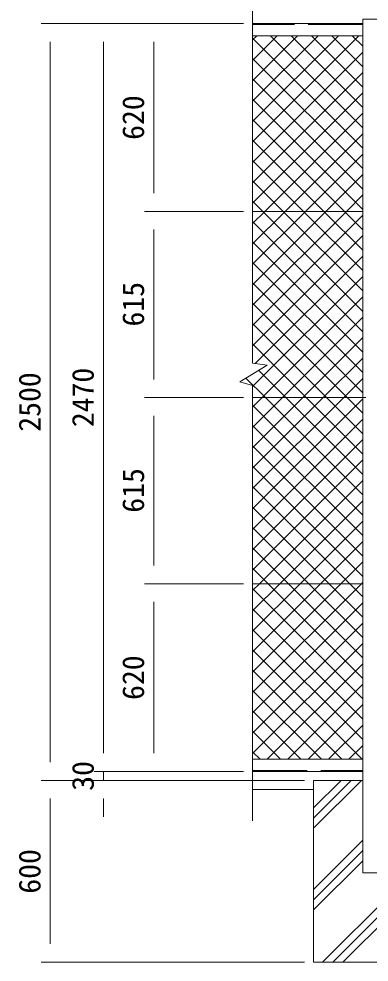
# Model space of a CAD drawing. Units: millimetres, scale not verified. Extents: x -6300 to 6300, y -4455 to 4455.
# Drawn here: x -124 to 1032, y -452 to 2664 of the extents above; entities that cross this region are included whole.
import ezdxf
from ezdxf.enums import TextEntityAlignment as Align

# ---------------------------------------------------------------- set-up
doc = ezdxf.new("R2010")
doc.units = ezdxf.units.MM
doc.header["$LTSCALE"] = 30
doc.linetypes.add('DASHED', pattern=[7.5, 6, -1.5])
for name, color, linetype, lineweight in [('0-1_D-STR3', 3, 'Continuous', 13), ('0-2_D-STR-DIM', 7, 'Continuous', 9), ('0-4_D-STR1', 1, 'Continuous', 18), ('0-5_D-STR4', 7, 'Continuous', 9), ('0-7_D-DCR-HCH', 7, 'Continuous', 9)]:
    doc.layers.add(name, color=color, linetype=linetype, lineweight=lineweight)
doc.styles.add('ＭＳ ゴシック', font='')
doc.styles.get('ＭＳ ゴシック').set_extended_font_data('MS Gothic')

msp = doc.modelspace()

# ---------------------------------------------------------------- linework, layer by layer
at = {"layer": '0-1_D-STR3'}
for p, q in [((647.49, 2594.43), (661.46, 2608.41)), ((647.49, 2527.08), (728.82, 2608.41)), ((647.49, 2459.73), (796.17, 2608.41)), ((647.49, 2392.38), (863.52, 2608.41)), ((647.49, 2325.02), (930.87, 2608.41)), ((647.49, 2257.67), (998.22, 2608.41)), ((1011.43, 2236.9), (647.49, 2600.84)), ((1011.43, 2304.25), (707.27, 2608.41)), ((1011.43, 2371.6), (774.62, 2608.41)), ((1011.43, 2438.95), (841.97, 2608.41)), ((1011.43, 2506.3), (909.32, 2608.41)), ((1011.43, 2573.66), (976.68, 2608.41)), ((647.49, 2190.32), (1011.43, 2554.26)), ((1011.43, 2169.55), (647.49, 2533.49)), ((647.49, 2122.97), (1011.43, 2486.91)), ((1011.43, 2102.19), (647.49, 2466.14)), ((647.49, 2055.62), (1011.43, 2419.56)), ((1011.43, 2034.84), (647.49, 2398.78)), ((687.63, 2028.41), (1011.43, 2352.21)), ((950.51, 2028.41), (647.49, 2331.43)), ((754.98, 2028.41), (1011.43, 2284.85)), ((883.16, 2028.41), (647.49, 2264.08)), ((822.33, 2028.41), (1011.43, 2217.5)), ((815.81, 2028.41), (647.49, 2196.73)), ((889.69, 2028.41), (1011.43, 2150.15)), ((748.45, 2028.41), (647.49, 2129.38)), ((681.1, 2028.41), (647.49, 2062.02)), ((957.04, 2028.41), (1011.43, 2082.8)), ((647.49, 1988.26), (687.63, 2028.41)), ((647.49, 1920.91), (754.98, 2028.41)), ((647.49, 1853.56), (822.33, 2028.41)), ((647.49, 1786.21), (889.69, 2028.41)), ((647.49, 1718.86), (957.04, 2028.41)), ((647.49, 2028.41), (1011.43, 2028.41)), ((1011.43, 1698.08), (681.1, 2028.41)), ((1011.43, 1765.43), (748.45, 2028.41)), ((1011.43, 1832.79), (815.81, 2028.41)), ((1011.43, 1900.14), (883.16, 2028.41)), ((1011.43, 1967.49), (950.51, 2028.41)), ((647.49, 1651.5), (1011.43, 2015.45)), ((1011.43, 1630.73), (647.49, 1994.67)), ((647.49, 1584.15), (1011.43, 1948.1)), ((1011.43, 1563.38), (647.49, 1927.32)), ((656.55, 1525.87), (1011.43, 1880.74)), ((1011.43, 1496.03), (647.49, 1859.97)), ((647.49, 1449.45), (1011.43, 1813.39)), ((1011.43, 1428.67), (647.49, 1792.62)), ((678.8, 1413.41), (1011.43, 1746.04)), ((959.34, 1413.41), (647.49, 1725.27)), ((891.99, 1413.41), (647.49, 1657.91)), ((746.15, 1413.41), (1011.43, 1678.69)), ((824.64, 1413.41), (647.49, 1590.56)), ((813.5, 1413.41), (1011.43, 1611.34)), ((880.85, 1413.41), (1011.43, 1543.98)), ((757.29, 1413.41), (667.42, 1503.27)), ((689.93, 1413.41), (625.86, 1477.48)), ((948.21, 1413.41), (1011.43, 1476.63)), ((647.49, 1382.1), (678.8, 1413.41)), ((647.49, 1314.74), (746.15, 1413.41)), ((647.49, 1247.39), (813.5, 1413.41)), ((647.49, 1180.04), (880.85, 1413.41)), ((647.49, 1112.69), (948.21, 1413.41)), ((647.49, 1413.41), (1021.43, 1413.41)), ((647.49, 1045.34), (1011.43, 1409.28)), ((1011.43, 1091.91), (689.93, 1413.41)), ((1011.43, 1159.27), (757.29, 1413.41)), ((1011.43, 1226.62), (824.64, 1413.41)), ((1011.43, 1293.97), (891.99, 1413.41)), ((1011.43, 1361.32), (959.34, 1413.41)), ((1011.43, 1024.56), (647.49, 1388.51)), ((647.49, 977.99), (1011.43, 1341.93)), ((1011.43, 957.21), (647.49, 1321.15)), ((647.49, 910.63), (1011.43, 1274.58)), ((1011.43, 889.86), (647.49, 1253.8)), ((647.49, 843.28), (1011.43, 1207.22)), ((1011.43, 822.51), (647.49, 1186.45)), ((669.97, 798.41), (1011.43, 1139.87)), ((968.17, 798.41), (647.49, 1119.1)), ((737.32, 798.41), (1011.43, 1072.52)), ((900.82, 798.41), (647.49, 1051.75)), ((804.67, 798.41), (1011.43, 1005.17)), ((833.47, 798.41), (647.49, 984.39)), ((872.02, 798.41), (1011.43, 937.82)), ((766.12, 798.41), (647.49, 917.04)), ((698.77, 798.41), (647.49, 849.69)), ((939.37, 798.41), (1011.43, 870.46)), ((647.49, 775.93), (669.97, 798.41)), ((647.49, 708.58), (737.32, 798.41)), ((647.49, 641.23), (804.67, 798.41)), ((647.49, 573.87), (872.02, 798.41)), ((647.49, 506.52), (939.37, 798.41)), ((647.49, 439.17), (1006.72, 798.41)), ((647.49, 798.41), (1011.43, 798.41)), ((1011.43, 418.4), (647.49, 782.34)), ((1011.43, 485.75), (698.77, 798.41)), ((1011.43, 553.1), (766.12, 798.41)), ((1011.43, 620.45), (833.47, 798.41)), ((1011.43, 687.8), (900.82, 798.41)), ((1011.43, 755.15), (968.17, 798.41)), ((1006.72, 798.41), (1011.43, 803.11)), ((647.49, 371.82), (1011.43, 735.76)), ((1011.43, 351.04), (647.49, 714.99)), ((647.49, 304.47), (1011.43, 668.41)), ((1011.43, 283.69), (647.49, 647.63)), ((647.49, 237.11), (1011.43, 601.06)), ((1009.36, 218.41), (647.49, 580.28)), ((696.13, 218.41), (1011.43, 533.71)), ((942.01, 218.41), (647.49, 512.93)), ((874.66, 218.41), (647.49, 445.58)), ((763.48, 218.41), (1011.43, 466.35)), ((807.3, 218.41), (647.49, 378.23)), ((830.84, 218.41), (1011.43, 399)), ((898.19, 218.41), (1011.43, 331.65)), ((739.95, 218.41), (647.49, 310.87)), ((965.54, 218.41), (1011.43, 264.3)), ((672.6, 218.41), (647.49, 243.52))]:
    msp.add_line(p, q, dxfattribs=at)
at = {"layer": '0-2_D-STR-DIM'}
for p, q in [((647.49, 1527.13), (647.49, 2723.88)), ((617.49, 2648.41), (-50.54, 2648.41)), ((617.49, 2648.41), (125.33, 2648.41)), ((617.49, 2648.41), (291.29, 2648.41)), ((-20.54, 2588.41), (-20.54, 208.41)), ((155.33, 2588.41), (155.33, 238.41)), ((321.29, 2588.41), (321.29, 2088.41)), ((617.49, 2028.41), (291.29, 2028.41)), ((617.49, 2028.41), (291.29, 2028.41)), ((321.29, 1968.41), (321.29, 1473.41)), ((647.49, 1527.13), (695.18, 1520.49)), ((605.39, 1464.78), (695.18, 1520.49)), ((647.49, 1452.78), (605.39, 1464.78)), ((647.49, 14.62), (647.49, 1452.78)), ((617.49, 1413.41), (291.29, 1413.41)), ((617.49, 1413.41), (291.29, 1413.41)), ((321.29, 1353.41), (321.29, 858.41)), ((617.49, 798.41), (291.29, 798.41)), ((617.49, 798.41), (291.29, 798.41)), ((321.29, 738.41), (321.29, 238.41)), ((155.33, 238.41), (155.33, 298.41)), ((617.49, 178.41), (125.33, 178.41)), ((617.49, 178.41), (125.33, 178.41)), ((155.33, 178.41), (155.33, 148.41)), ((617.49, 178.41), (291.29, 178.41)), ((818.93, 148.41), (-50.54, 148.41)), ((818.93, 148.41), (-50.54, 148.41)), ((818.93, 148.41), (125.33, 148.41)), ((-20.54, -391.59), (-20.54, 88.41)), ((155.33, 88.41), (155.33, 28.41)), ((818.93, -451.59), (-50.54, -451.59))]:
    msp.add_line(p, q, dxfattribs=at)
at = {"layer": '0-4_D-STR1'}
for p, q in [((1011.43, 2663.41), (1011.43, -156.59)), ((1011.43, 2663.41), (1086.43, 2663.41)), ((1011.43, 2648.41), (647.49, 2648.41)), ((1011.43, 2608.41), (647.49, 2608.41)), ((647.49, 218.41), (1011.43, 218.41)), ((647.49, 178.41), (1011.43, 178.41)), ((1086.43, -156.59), (1011.43, -156.59))]:
    msp.add_line(p, q, dxfattribs=at)
at = {"layer": '0-4_D-STR1', "linetype": 'DASHED'}
for p, q in [((1011.43, 2645.41), (647.49, 2645.41)), ((647.49, 181.41), (1011.43, 181.41))]:
    msp.add_line(p, q, dxfattribs=at)
at = {"layer": '0-5_D-STR4'}
for p, q in [((848.93, 148.41), (1011.43, 148.41)), ((848.93, 118.41), (647.49, 118.41))]:
    msp.add_line(p, q, dxfattribs=at)
msp.add_lwpolyline([(848.93, 148.41), (848.93, -451.59), (1248.93, -451.59)], dxfattribs=at)
at = {"layer": '0-7_D-DCR-HCH'}
for p, q in [((848.93, -9.61), (1006.94, 148.41)), ((848.93, 24.07), (973.27, 148.41)), ((848.93, 57.75), (939.59, 148.41)), ((848.93, -211.66), (1011.43, -49.16)), ((848.93, -245.34), (1011.43, -82.84)), ((878.41, -451.59), (1248.93, -81.07)), ((848.93, -279.01), (1011.43, -116.51)), ((912.08, -451.59), (1248.93, -114.75)), ((945.76, -451.59), (1248.93, -148.42))]:
    msp.add_line(p, q, dxfattribs=at)

# ---------------------------------------------------------------- texts
at = {"layer": '0-2_D-STR-DIM', "style": 'ＭＳ ゴシック'}
for s, p in [('620', (311.17, 2264.53)), ('615', (311.17, 1648.01)), ('2470', (145.2, 1315.53)), ('2500', (-30.66, 1300.53)), ('615', (311.17, 1033.01)), ('620', (311.17, 414.53)), ('30', (145.2, 114.47)), ('600', (-30.66, -225.47))]:
    msp.add_text(s, height=72.14, rotation=90, dxfattribs=at).set_placement(p, align=Align.BOTTOM_LEFT)

doc.saveas('drawing.dxf')
